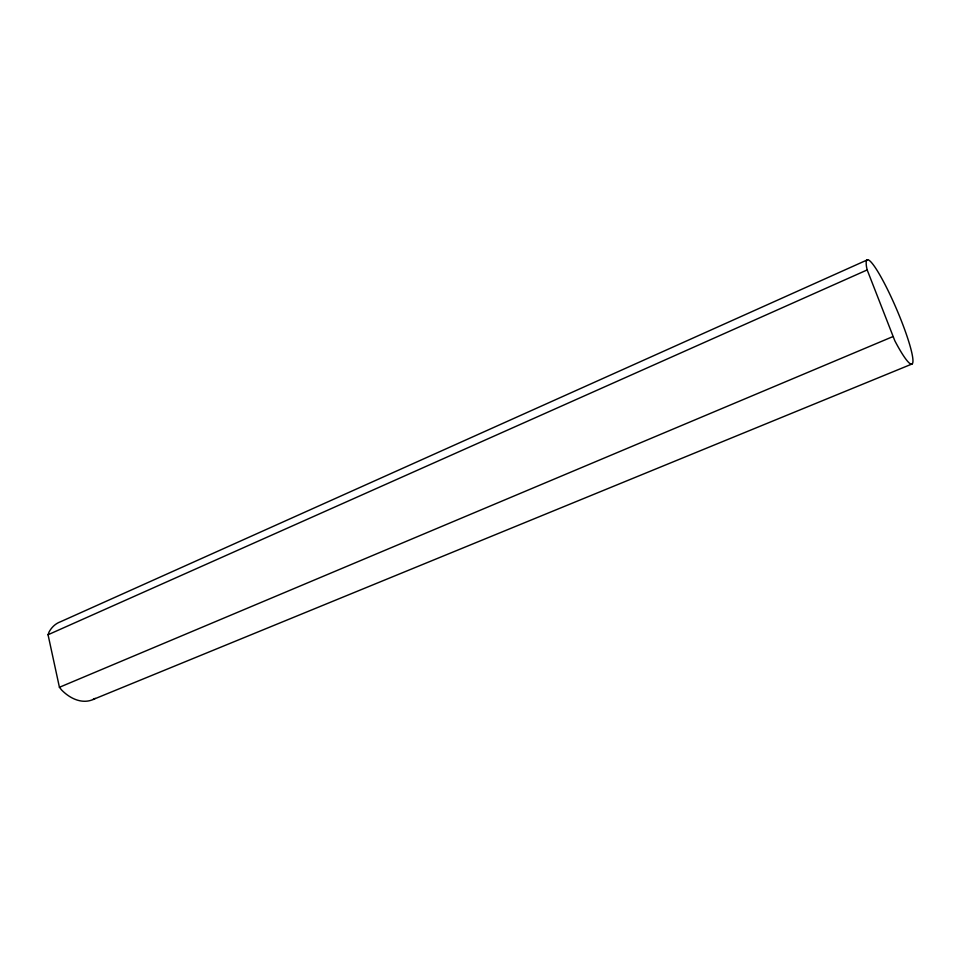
<?xml version="1.0" encoding="UTF-8"?>
<svg xmlns="http://www.w3.org/2000/svg" width="961" height="961" viewBox="0 0 961 961"><rect width="100%" height="100%" fill="white"/><g stroke="black" fill="none" stroke-linecap="round" stroke-linejoin="round"><path stroke-width="1.44" d="M95.211 698.347A42.152 28.542 66.8 0 1 61.648 690.046L59.426 687.283L48.05 634.74L49.059 632.002A42.152 28.542 66.8 0 1 60.447 621.791L867.591 259.758M48.05 634.74L867.182 269.933L866.558 267.11A56.699 7.544 66.8 0 1 885.033 284.528A56.699 7.544 66.8 0 1 912.433 355.918A56.699 7.544 66.8 0 1 894.835 340.795L867.182 269.933M59.426 687.283L892.781 336.65M93.025 699.512L912.049 363.991"/></g></svg>
